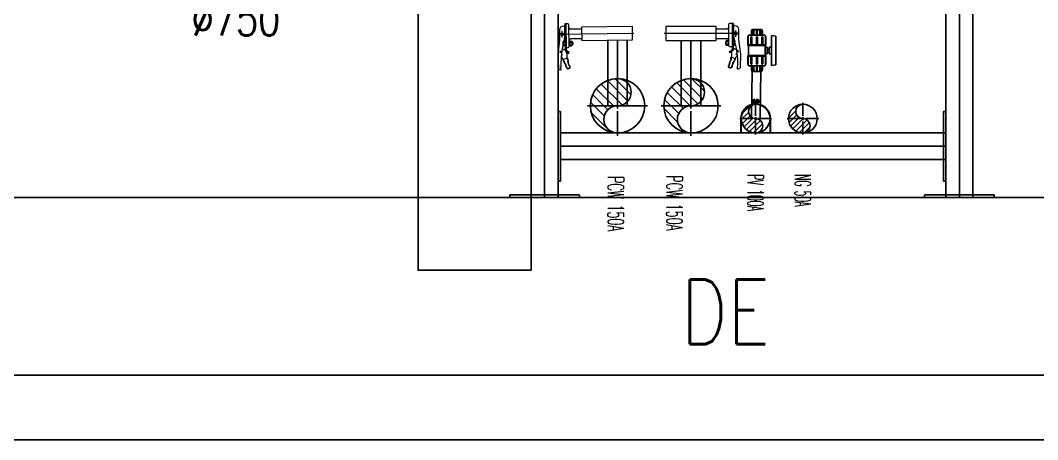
# Model space of a CAD drawing. Extents: x -18489 to 195597, y -1599 to 112111.
# Drawn here: x 15259.5 to 15574.1, y 26245.8 to 26375.7 of the extents above; entities that cross this region are included whole.
import ezdxf
from ezdxf.enums import TextEntityAlignment as Align
from ezdxf.xclip import XClip

# ---------------------------------------------------------------- set-up
doc = ezdxf.new("R2010")
doc.units = 0
doc.header["$LTSCALE"] = 100
doc.header["$XCLIPFRAME"] = 2
doc.linetypes.add('188K-SM-07-F10-MECH-CR PIPE-Y2257103$0$CENTER', pattern=[2, 1.25, -0.25, 0.25, -0.25])
doc.linetypes.add('188K-SM-07-F10-MECH-CR PIPE-Y2257103$0$X-S-FAB_SL ALL$0$HIDDEN', pattern=[0.4, 0.3, -0.1])
for name, color, linetype in [('188K-SM-07-F10-MECH-CR PIPE-Y2257103$0$0-BG', 6, 'Continuous'), ('188K-SM-07-F10-MECH-CR PIPE-Y2257103$0$0-CF-AAS-SEX', 3, 'Continuous'), ('188K-SM-07-F10-MECH-CR PIPE-Y2257103$0$0-Y-PCW', 140, 'Continuous'), ('188K-SM-07-F10-MECH-CR PIPE-Y2257103$0$18P6-SM-08-FNN-120-A(X)-20211124$0$0-L191043-PCWR-20.7-P', 6, 'Continuous'), ('188K-SM-07-F10-MECH-CR PIPE-Y2257103$0$AP6A-SM-08-FNN-300-A(18)-BAY$0$0-PV', 5, 'Continuous'), ('188K-SM-07-F10-MECH-CR PIPE-Y2257103$0$H-TXT', 7, 'Continuous'), ('188K-SM-07-F10-MECH-CR PIPE-Y2257103$0$SH-LINE-130', 2, 'Continuous'), ('188K-SM-07-F10-MECH-CR PIPE-Y2257103$0$UPW_PVDF', 7, 'Continuous'), ('188K-SM-07-F10-MECH-CR PIPE-Y2257103$0$X-S-FAB_SL ALL$0$ASP_1', 1, 'Continuous'), ('188K-SM-07-F10-MECH-CR PIPE-Y2257103$0$X-S-FAB_SL ALL$0$BEAM-S', 2, 'Continuous'), ('188K-SM-07-F10-MECH-CR PIPE-Y2257103$0$X-S-FAB_SL ALL$0$HID', 5, '188K-SM-07-F10-MECH-CR PIPE-Y2257103$0$X-S-FAB_SL ALL$0$HIDDEN')]:
    doc.layers.add(name, color=color, linetype=linetype)
doc.layers.add('188K-SM-07-F10-MECH-CR PIPE-Y2257103$0$PCW', color=3, linetype='Continuous', lineweight=5, true_color=0x00ff00)
doc.styles.add('188K-SM-07-F10-MECH-CR PIPE-Y2257103$0$AA-TXT', font='romans.shx', dxfattribs={"bigfont": 'chineset.shx'})
doc.styles.add('188K-SM-07-F10-MECH-CR PIPE-Y2257103$0$AP6A-SM-08-FNN-300-A(18)-BAY$0$15P6-SM-08-FNN-100-A(D)-UIS-TCM$0$aa-txt', font='simplex.shx', dxfattribs={"width": 0.8, "bigfont": 'CHINA.shx'})
doc.styles.add('188K-SM-07-F10-MECH-CR PIPE-Y2257103$0$AP6A-SM-08-FNN-300-A(18)-BAY$0$15P6-SM-08-FNN-100-A(D)-UIS-TCM$0$SM-08-FNN-300-0_WWT(8)$0$SIMPLEX', font='SIMPLEX.shx', dxfattribs={"width": 0.7})
doc.styles.add('188K-SM-07-F10-MECH-CR PIPE-Y2257103$0$T0', font='simplex.shx', dxfattribs={"width": 0.8, "bigfont": 'chineset.shx'})

# ---------------------------------------------------------------- blocks, each defined once
blk = doc.blocks.new('*U1953')
at = {"color": 241}
blk.add_lwpolyline([(17.5, 50), (-17.5, 50), (-17.5, 337.5), (17.5, 337.5)], close=True, dxfattribs=at)
blk = doc.blocks.new('188K-SM-07-F10-MECH-CR PIPE-Y2257103$0$X-S-FAB_SL ALL')
at = {"layer": '188K-SM-07-F10-MECH-CR PIPE-Y2257103$0$X-S-FAB_SL ALL$0$ASP_1'}
for p, q in [((6596.479, -73068.977), (12198.979, -73068.977)), ((6596.479, -73088.977), (12223.979, -73088.977))]:
    blk.add_line(p, q, dxfattribs=at)
at = {"layer": '188K-SM-07-F10-MECH-CR PIPE-Y2257103$0$X-S-FAB_SL ALL$0$HID'}
blk.add_line((-2628.521, -73013.977), (19076.479, -73013.977), dxfattribs=at)
at = {"layer": '188K-SM-07-F10-MECH-CR PIPE-Y2257103$0$X-S-FAB_SL ALL$0$BEAM-S'}
blk.add_blockref('*U1953', (10926.479, -73086.477), dxfattribs=at)
blk = doc.blocks.new('188K-SM-07-F10-MECH-CR PIPE-Y2257103$0$A$Cb8898ec5')
at = {"linetype": '188K-SM-07-F10-MECH-CR PIPE-Y2257103$0$CENTER'}
blk.add_line((-2.76, 16.16), (4, 16.16), dxfattribs=at)
at = {"linetype": 'ByBlock'}
for p, q in [((-2.52, 16.84), (-1.66, 16.84)), ((-2.52, 15.48), (-1.66, 15.48)), ((-1.38, 18.23), (-1.38, 13.74)), ((-1.38, 18.23), (-0.97, 18.23)), ((-1.38, 17.54), (-1.38, 14.78)), ((-0.97, 18.23), (-0.97, 13.37)), ((0.97, 18.23), (0.97, 13.37)), ((0.97, 18.23), (1.38, 18.23)), ((1.38, 18.23), (1.38, 13.74)), ((1.66, 14.78), (1.66, 17.54)), ((1.66, 17.17), (1.66, 15.14)), ((2.55, 17.51), (1.86, 17.51)), ((1.86, 16.84), (2.55, 16.84)), ((1.86, 15.48), (2.55, 15.48)), ((1.86, 14.8), (2.55, 14.8)), ((2.76, 15.14), (2.76, 17.17)), ((-13.81, 0), (-13.81, -13.4)), ((-13.4, 0), (-13.4, -13.4)), ((13.4, 0), (13.4, -13.4)), ((13.81, 0), (13.81, -13.4))]:
    blk.add_line(p, q, dxfattribs=at)
blk.add_lwpolyline([(-2.62, 17.33), (-2.52, 17.51), (-1.66, 17.51), (-1.66, 14.8), (-2.52, 14.8), (-2.62, 14.99)], close=True, dxfattribs=at)
for points in [[(-1.38, 14.78), (-1.66, 14.78), (-1.66, 17.54), (-1.38, 17.54)], [(1.38, 16.85), (-1.38, 16.85)], [(-1.38, 15.47), (1.38, 15.47)], [(1.66, 14.78), (1.38, 14.78), (1.38, 17.54), (1.66, 17.54)], [(2.76, 15.47), (3.66, 15.47), (3.66, 16.85), (2.76, 16.85)]]:
    blk.add_lwpolyline(points, dxfattribs=at)
blk.add_circle((0, 0, 0), 13.4)
blk.add_circle((0, 0), 13.4, dxfattribs=at)
for centre, radius, start, end in [((0, 0), 13.81, 95.73055, 180), ((-2.02, 17.17), 0.599, 145.61575, 214.38425), ((-0.38, 16.16), 2.24, 162.41205, 197.58795), ((-2.02, 15.14), 0.599, 145.61575, 214.38425), ((0, 0), 13.81, 0, 84.26945), ((2.04, 17.17), 0.38, 117.12411, 242.87589), ((2.87, 16.16), 1.21, 146.00782, 213.99218), ((2.04, 15.14), 0.38, 117.12411, 242.87589), ((2.38, 17.17), 0.38, 297.12411, 62.87589), ((1.55, 16.16), 1.21, 326.00782, 33.99218), ((2.38, 15.14), 0.38, 297.12411, 62.87589), ((2.61, 16.16), 1.25, 326.60151, 33.39849)]:
    blk.add_arc(centre, radius, start, end, dxfattribs=at)
blk = doc.blocks.new('188K-SM-07-F10-MECH-CR PIPE-Y2257103$0$PCW-150Ax50A-L20-l_dwg_BFV-toyo-50A-f-3997985-SEC-F21')
at = {"layer": '188K-SM-07-F10-MECH-CR PIPE-Y2257103$0$PCW'}
for p, q in [((176568.5, 9726.3), (176569.5, 9726.3)), ((176572.5, 9736.1), (176572.5, 9655.1)), ((176582.5, 9666.1), (176582.5, 9733.1)), ((176568.5, 9710.6), (176569.5, 9710.6)), ((176568.5, 9697.6), (176569.5, 9697.6)), ((176622.5, 9719.1), (176587.5, 9719.1)), ((176564, 9675.2), (176562.3, 9667.3)), ((176564, 9669.7), (176564, 9680.2)), ((176565, 9682), (176569.5, 9682)), ((176565, 9678.5), (176569.5, 9678.5)), ((176565, 9671.5), (176569.5, 9671.5)), ((176569.5, 9668), (176565, 9668)), ((176572.5, 9663.1), (176579.5, 9663.1)), ((176585.5, 9682.5), (176590.3, 9682.5)), ((176585.5, 9678.7), (176590.3, 9678.7)), ((176585.5, 9671.2), (176590.3, 9671.2)), ((176585.5, 9667.5), (176590.3, 9667.5)), ((176622.5, 9689.1), (176587.5, 9689.1)), ((176591.3, 9669.3), (176591.3, 9680.6)), ((176591.3, 9679), (176592.5, 9679)), ((176547.2, 9639.8), (176547.8, 9600.6)), ((176559.8, 9654.8), (176564.8, 9656.7)), ((176562.6, 9626.1), (176575.6, 9631)), ((176574, 9647), (176573.3, 9649.7)), ((176572.4, 9603.2), (176572.7, 9600.6)), ((176573.8, 9601), (176573.5, 9603.6)), ((176579, 9598.4), (176581.2, 9599.1)), ((176579.4, 9597.3), (176581.6, 9598))]:
    blk.add_line(p, q, dxfattribs=at)
at = {"layer": '188K-SM-07-F10-MECH-CR PIPE-Y2257103$0$PCW', "color": 1, "true_color": 0xff0000}
blk.add_line((176561.3, 9694.1), (176561.3, 9714.1), dxfattribs=at)
at = {"layer": '188K-SM-07-F10-MECH-CR PIPE-Y2257103$0$PCW', "flags": 128}
for points in [[(176565.1, 9729.4), (176568.5, 9729.4), (176568.5, 9695.7), (176565.5, 9682)], [(176579.5, 9736.1), (176572.5, 9736.1), (176569.5, 9736.1), (176569.5, 9655.1)], [(176552.7, 9717), (176552.7, 9685.4), (176547.2, 9640.2)], [(176582.5, 9682.5), (176584.5, 9682.5), (176584.5, 9667.5), (176582.5, 9667.5)], [(176591.3, 9671), (176592.5, 9671), (176592.5, 9679), (176593.5, 9678), (176593.5, 9672), (176592.5, 9671)], [(176557.9, 9641.4), (176560.9, 9640.2), (176560.5, 9639.1), (176557.7, 9640.2)], [(176571.4, 9651.2), (176580.1, 9644.4), (176582, 9646.7), (176573.3, 9653.5)], [(176554.3, 9594.1), (176556.3, 9594.1), (176555.8, 9602.8)], [(176580.6, 9607.7), (176579.6, 9611.9), (176577.7, 9618.8)], [(176581.7, 9608.1), (176580.7, 9612.2), (176578.9, 9619.1)]]:
    blk.add_lwpolyline(points, dxfattribs=at)
for points in [[(176777.5, 9682.6), (176622.5, 9682.6), (176622.5, 9725.6), (176777.5, 9725.6)], [(176562.4, 9706.1), (176563.6, 9704.1), (176562.4, 9702.1), (176560.1, 9702.1), (176559, 9704.1), (176560.1, 9706.1)]]:
    blk.add_lwpolyline(points, close=True, dxfattribs=at)
at = {"layer": '188K-SM-07-F10-MECH-CR PIPE-Y2257103$0$PCW', "color": 1, "true_color": 0xff0000, "flags": 128}
blk.add_lwpolyline([(176551.3, 9704.1), (176617.5, 9704.1), (176782.5, 9704.1)], dxfattribs=at)
at = {"layer": '188K-SM-07-F10-MECH-CR PIPE-Y2257103$0$PCW'}
for centre, radius in [((176561.3, 9704.1), 4), ((176561.3, 9704.1), 2), ((176555.4, 9649.4), 2.06), ((176555.4, 9649.4), 1.41)]:
    blk.add_circle(centre, radius, dxfattribs=at)
for centre, radius, start, end in [((176565.1, 9717), 12.4, 90, 180), ((176579.5, 9733.1), 3, 0, 90), ((176587.5, 9724.1), 5, 180, 270), ((176836.8, 9607.2), 281, 167.6464, 180.9142), ((176566, 9680.2), 2.03, 120.5102, 239.4898), ((176570.6, 9675), 6.62, 148.1092, 211.8908), ((176566, 9669.7), 2.03, 120.5102, 239.4898), ((176579.5, 9666.1), 3, 270, 0), ((176587.5, 9684.1), 5, 90, 180), ((176586.8, 9680.6), 2.26, 123.8875, 236.1125), ((176592, 9675), 7.54, 150.1583, 209.8417), ((176586.8, 9669.3), 2.26, 123.8875, 236.1125), ((176589, 9680.6), 2.26, 303.8875, 56.1125), ((176583.8, 9675), 7.54, 330.1583, 29.8417), ((176589, 9669.3), 2.26, 303.8875, 56.1125), ((176550.6, 9639.8), 3.44, 173.0887, 180.5618), ((176462.7, 9566.5), 116.9, 18.505, 36.0403), ((176566.8, 9651.2), 5.84, 62.8396, 110), ((176574.5, 9655.1), 5, 180, 232), ((176574.5, 9655.1), 2, 180, 232), ((176568.4, 9645.5), 5.84, 359.3167, 15), ((176667.7, 9644.3), 93.5, 179.3168, 195.8177), ((176575.8, 9630.4), 0.584, 8.5726, 110.5352), ((176667.7, 9644.3), 92.3, 188.5726, 195.8177), ((176554.3, 9600.7), 6.53, 180.5613, 270), ((176562.8, 9625.6), 0.584, 110.5352, 210.537), ((176462.7, 9566.5), 115.7, 18.505, 30.537), ((176577.7, 9602.3), 5.26, 198.5051, 288.5045), ((176577.7, 9602.3), 4.09, 198.5051, 288.5045), ((176607.7, 9618.7), 29.2, 202.0741, 211.4646), ((176580.3, 9601.9), 2.92, 288.5053, 31.4646), ((176580.3, 9601.9), 4.09, 288.5053, 31.4646), ((176607.7, 9618.7), 28, 202.0741, 211.4646)]:
    blk.add_arc(centre, radius, start, end, dxfattribs=at)
blk = doc.blocks.new('188K-SM-07-F10-MECH-CR PIPE-Y2257103$0$AP6A-SM-08-FNN-300-A(18)-BAY$0$25A-BV')
for p, q in [((-26334.64, 1174.4, 0), (-26334.43, 1175.84, 0)), ((-26325.36, 1174.4, 0), (-26334.56, 1174.4, 0)), ((-26325.65, 1175.84, 0), (-26334.43, 1175.84, 0)), ((-26331.03, 1174.4, 0), (-26331.03, 1173.74, 0)), ((-26329.05, 1173.74, 0), (-26331.03, 1173.74, 0)), ((-26330.49, 1173.15, 0), (-26330.49, 1173.74, 0)), ((-26329.59, 1173.15, 0), (-26329.59, 1173.74, 0)), ((-26329.05, 1174.4, 0), (-26329.05, 1173.74, 0)), ((-26325.44, 1174.4, 0), (-26325.65, 1175.84, 0)), ((-26336.51, 1168.44, 0), (-26336.51, 1171.4, 0)), ((-26336.39, 1171.25, 0), (-26336.51, 1171.25, 0)), ((-26336.39, 1171.25, 0), (-26336.51, 1171.25, 0)), ((-26334.79, 1171.52, 0), (-26336.39, 1171.52, 0)), ((-26336.39, 1171.42, 0), (-26336.39, 1168.41, 0)), ((-26336.39, 1171.42, 0), (-26336.39, 1168.41, 0)), ((-26334.79, 1171.62, 0), (-26336.15, 1171.62, 0)), ((-26334.79, 1171.05, 0), (-26336.15, 1171.05, 0)), ((-26334.79, 1170.85, 0), (-26336.15, 1170.85, 0)), ((-26334.79, 1167.45, 0), (-26334.79, 1172.39, 0)), ((-26331.83, 1172.59, 0), (-26334.59, 1172.59, 0)), ((-26331.58, 1172.74, 0), (-26334.13, 1172.74, 0)), ((-26331.83, 1171.73, 0), (-26334.13, 1171.73, 0)), ((-26331.83, 1171.43, 0), (-26334.13, 1171.43, 0)), ((-26331.83, 1167.1, 0), (-26331.83, 1172.74, 0)), ((-26331.58, 1167.1, 0), (-26331.58, 1172.74, 0)), ((-26328.5, 1172.49, 0), (-26331.58, 1172.49, 0)), ((-26329.05, 1173.15, 0), (-26331.03, 1173.15, 0)), ((-26331.03, 1172.49, 0), (-26331.03, 1173.15, 0)), ((-26329.05, 1172.49, 0), (-26329.05, 1173.15, 0)), ((-26328.5, 1167.1, 0), (-26328.5, 1172.74, 0)), ((-26328.5, 1172.74, 0), (-26325.95, 1172.74, 0)), ((-26328.25, 1167.1, 0), (-26328.25, 1172.74, 0)), ((-26328.25, 1172.59, 0), (-26325.49, 1172.59, 0)), ((-26328.25, 1171.73, 0), (-26325.95, 1171.73, 0)), ((-26328.25, 1171.43, 0), (-26325.95, 1171.43, 0)), ((-26325.29, 1167.45, 0), (-26325.29, 1172.39, 0)), ((-26325.29, 1171.62, 0), (-26323.93, 1171.62, 0)), ((-26325.29, 1171.52, 0), (-26323.69, 1171.52, 0)), ((-26325.29, 1171.05, 0), (-26323.93, 1171.05, 0)), ((-26325.29, 1170.85, 0), (-26323.93, 1170.85, 0)), ((-26323.57, 1168.44, 0), (-26323.57, 1171.4, 0)), ((-26336.39, 1168.58, 0), (-26336.51, 1168.58, 0)), ((-26336.39, 1168.58, 0), (-26336.51, 1168.58, 0)), ((-26334.79, 1168.32, 0), (-26336.39, 1168.32, 0)), ((-26334.79, 1170.02, 0), (-26336.15, 1170.02, 0)), ((-26334.79, 1169.82, 0), (-26336.15, 1169.82, 0)), ((-26334.79, 1168.22, 0), (-26336.15, 1168.22, 0)), ((-26334.71, 1168.99, 0), (-26336.07, 1168.99, 0)), ((-26334.71, 1168.79, 0), (-26336.07, 1168.79, 0)), ((-26331.83, 1170.07, 0), (-26334.13, 1170.07, 0)), ((-26331.83, 1169.77, 0), (-26334.13, 1169.77, 0)), ((-26331.83, 1168.4, 0), (-26334.13, 1168.4, 0)), ((-26331.83, 1168.1, 0), (-26334.13, 1168.1, 0)), ((-26328.25, 1170.07, 0), (-26325.95, 1170.07, 0)), ((-26328.25, 1169.77, 0), (-26325.95, 1169.77, 0)), ((-26328.25, 1168.4, 0), (-26325.95, 1168.4, 0)), ((-26328.25, 1168.1, 0), (-26325.95, 1168.1, 0)), ((-26325.29, 1170.02, 0), (-26323.93, 1170.02, 0)), ((-26325.29, 1169.82, 0), (-26323.93, 1169.82, 0)), ((-26325.29, 1168.99, 0), (-26323.93, 1168.99, 0)), ((-26325.29, 1168.79, 0), (-26323.93, 1168.79, 0)), ((-26325.29, 1168.32, 0), (-26323.69, 1168.32, 0)), ((-26325.29, 1168.22, 0), (-26323.93, 1168.22, 0)), ((-26331.83, 1167.25, 0), (-26334.59, 1167.25, 0)), ((-26331.58, 1167.1, 0), (-26334.13, 1167.1, 0)), ((-26328.5, 1167.35, 0), (-26331.58, 1167.35, 0)), ((-26328.5, 1167.1, 0), (-26325.95, 1167.1, 0)), ((-26328.25, 1167.25, 0), (-26325.49, 1167.25, 0))]:
    blk.add_line(p, q)
for centre, radius, start, end in [((-26336.39, 1171.4, 0), 0.12, 90, 180), ((-26336.15, 1171.52, 0), 0.1, 90, 180), ((-26336.15, 1170.95, 0), 0.1, 90, 270), ((-26334.59, 1172.39, 0), 0.2, 90, 180), ((-26334.13, 1172.59, 0), 0.15, 90, 180), ((-26334.13, 1171.58, 0), 0.15, 90, 270), ((-26325.95, 1172.59, 0), 0.15, 0, 90), ((-26325.95, 1171.58, 0), 0.15, 270, 90), ((-26325.49, 1172.39, 0), 0.2, 0, 90), ((-26323.93, 1171.52, 0), 0.1, 0, 90), ((-26323.93, 1170.95, 0), 0.1, 270, 90), ((-26323.69, 1171.4, 0), 0.12, 0, 90), ((-26336.39, 1168.44, 0), 0.12, 180, 270), ((-26336.15, 1169.92, 0), 0.1, 90, 270), ((-26336.15, 1168.32, 0), 0.1, 180, 270), ((-26336.07, 1168.89, 0), 0.1, 90, 270), ((-26334.59, 1167.45, 0), 0.2, 180, 270), ((-26334.13, 1169.92, 0), 0.15, 90, 270), ((-26334.13, 1168.25, 0), 0.15, 90, 270), ((-26325.95, 1169.92, 0), 0.15, 270, 90), ((-26325.95, 1168.25, 0), 0.15, 270, 90), ((-26325.49, 1167.45, 0), 0.2, 270, 0), ((-26323.93, 1169.92, 0), 0.1, 270, 90), ((-26323.93, 1168.89, 0), 0.1, 270, 90), ((-26323.93, 1168.32, 0), 0.1, 270, 0), ((-26323.69, 1168.44, 0), 0.12, 270, 0), ((-26334.13, 1167.25, 0), 0.15, 180, 270), ((-26325.95, 1167.25, 0), 0.15, 270, 0)]:
    blk.add_arc(centre, radius, start, end)
blk = doc.blocks.new('*U669')
h = blk.add_hatch()
h.set_pattern_fill('ANSI31', color=1, scale=16.83, style=0)
h.set_pattern_definition([(45, (0, 0), (-1.48758, 1.48758), [])])
h.paths.add_polyline_path([(0, 8.41, 0.414214), (-8.41, 0, 0.414214), (0, -8.41, 1), (0, 0, -1)])
at = {"color": 1}
for p, q in [((0, 1.68), (0, 9.26)), ((-1.68, 0), (-9.26, 0)), ((-0.84, 0), (0.84, 0)), ((0, -0.84), (0, 0.84)), ((1.68, 0), (9.26, 0)), ((0, -1.68), (0, -9.26))]:
    blk.add_line(p, q, dxfattribs=at)
blk.add_circle((0, 0), 8.41)
for centre, start, end in [((0, 4.21), 90, 270), ((0, -4.21), 270, 90)]:
    blk.add_arc(centre, 4.21, start, end, dxfattribs=at)
at = {"style": '188K-SM-07-F10-MECH-CR PIPE-Y2257103$0$AP6A-SM-08-FNN-300-A(18)-BAY$0$15P6-SM-08-FNN-100-A(D)-UIS-TCM$0$aa-txt', "width": 0.8, "flags": 1}
blk.add_attdef('高度(cm)', (0.02, 0.14), '', height=0.2, dxfattribs=at)
blk = doc.blocks.new('*U625')
h = blk.add_hatch()
h.set_pattern_fill('ANSI31', color=1, scale=8.89, style=0)
h.set_pattern_definition([(45, (0, 0), (-0.78577, 0.78577), [])])
h.paths.add_polyline_path([(0, 4.45, 0.414214), (-4.45, 0, 0.414214), (0, -4.45, 1), (0, 0, -1)])
at = {"color": 1}
for p, q in [((0, 0.89), (0, 4.89)), ((-0.89, 0), (-4.89, 0)), ((-0.44, 0), (0.44, 0)), ((0, -0.44), (0, 0.44)), ((0.89, 0), (4.89, 0)), ((0, -0.89), (0, -4.89))]:
    blk.add_line(p, q, dxfattribs=at)
blk.add_circle((0, 0), 4.45)
for centre, start, end in [((0, 2.22), 90, 270), ((0, -2.22), 270, 90)]:
    blk.add_arc(centre, 2.22, start, end, dxfattribs=at)
at = {"style": '188K-SM-07-F10-MECH-CR PIPE-Y2257103$0$AP6A-SM-08-FNN-300-A(18)-BAY$0$15P6-SM-08-FNN-100-A(D)-UIS-TCM$0$aa-txt', "width": 0.8, "flags": 1}
blk.add_attdef('高度(cm)', (0.02, 0.14), '', height=0.2, dxfattribs=at)
blk = doc.blocks.new('188K-SM-07-F10-MECH-CR PIPE-Y2257103$0$DE')
at = {"layer": '188K-SM-07-F10-MECH-CR PIPE-Y2257103$0$0-Y-PCW'}
blk.add_line((15552.65, -72985.56), (15552.65, -72965.33), dxfattribs=at)
at = {"layer": '188K-SM-07-F10-MECH-CR PIPE-Y2257103$0$0-Y-PCW', "flags": 128}
blk.add_lwpolyline([(15549.64, -72965.33), (15549.64, -72985.56), (15555.67, -72985.56), (15555.67, -72965.33)], dxfattribs=at)
at = {"layer": '188K-SM-07-F10-MECH-CR PIPE-Y2257103$0$18P6-SM-08-FNN-120-A(X)-20211124$0$0-L191043-PCWR-20.7-P'}
blk.add_line((15575.37, -72985.56), (15575.37, -72965.33), dxfattribs=at)
at = {"layer": '188K-SM-07-F10-MECH-CR PIPE-Y2257103$0$18P6-SM-08-FNN-120-A(X)-20211124$0$0-L191043-PCWR-20.7-P', "flags": 128}
blk.add_lwpolyline([(15572.36, -72965.33), (15572.36, -72985.56), (15578.39, -72985.56), (15578.39, -72965.33)], dxfattribs=at)
at = {"layer": '188K-SM-07-F10-MECH-CR PIPE-Y2257103$0$AP6A-SM-08-FNN-300-A(18)-BAY$0$0-PV'}
for p, q in [((15594.29, -72974.52), (15594.07, -72989.51)), ((15596.99, -72974.56), (15596.77, -72989.55))]:
    blk.add_line(p, q, dxfattribs=at)
at = {"layer": '188K-SM-07-F10-MECH-CR PIPE-Y2257103$0$SH-LINE-130', "ltscale": 0.1}
for points in [[(15525.98, -73013.98), (15525.98, -72789.78), (15530.11, -72789.78), (15530.11, -73013.98)], [(15534.24, -73013.98), (15534.24, -72789.78), (15530.11, -72789.78), (15530.11, -73013.98)], [(15654.24, -73013.98), (15654.24, -72789.78), (15658.37, -72789.78), (15658.37, -73013.98)], [(15662.5, -73013.98), (15662.5, -72789.78), (15658.37, -72789.78), (15658.37, -73013.98)], [(15535.04, -72987.36), (15535.04, -73008.86), (15534.24, -73008.86), (15534.24, -72987.36)], [(15654.24, -72987.36), (15654.24, -73008.86), (15653.44, -73008.86), (15653.44, -72987.36)], [(15654.24, -72993.98), (15535.04, -72993.98), (15535.04, -72998.11), (15654.24, -72998.11)], [(15654.24, -73002.24), (15535.04, -73002.24), (15535.04, -72998.11), (15654.24, -72998.11)], [(15540.86, -73013.98), (15519.36, -73013.98), (15519.36, -73013.18), (15540.86, -73013.18)], [(15669.12, -73013.98), (15647.62, -73013.98), (15647.62, -73013.18), (15669.12, -73013.18)]]:
    blk.add_lwpolyline(points, close=True, dxfattribs=at)
at = {"layer": '188K-SM-07-F10-MECH-CR PIPE-Y2257103$0$0-Y-PCW', "xscale": -1, "rotation": 180}
blk.add_blockref('*U669', (15552.65, -72985.56), dxfattribs=at)
at = {"layer": '188K-SM-07-F10-MECH-CR PIPE-Y2257103$0$18P6-SM-08-FNN-120-A(X)-20211124$0$0-L191043-PCWR-20.7-P', "xscale": 0.09999999999999998, "yscale": 0.09999999999999998, "zscale": 0.09999999999999998, "rotation": 0.8139830700452169}
blk.add_blockref('188K-SM-07-F10-MECH-CR PIPE-Y2257103$0$PCW-150Ax50A-L20-l_dwg_BFV-toyo-50A-f-3997985-SEC-F21', (-2105.02, -74184.52), dxfattribs=at)
at = {"layer": '188K-SM-07-F10-MECH-CR PIPE-Y2257103$0$18P6-SM-08-FNN-120-A(X)-20211124$0$0-L191043-PCWR-20.7-P', "xscale": -0.1, "yscale": 0.1, "zscale": 0.1}
blk.add_blockref('188K-SM-07-F10-MECH-CR PIPE-Y2257103$0$PCW-150Ax50A-L20-l_dwg_BFV-toyo-50A-f-3997985-SEC-F21', (33245.37, -73933.6), dxfattribs=at)
at = {"layer": '188K-SM-07-F10-MECH-CR PIPE-Y2257103$0$18P6-SM-08-FNN-120-A(X)-20211124$0$0-L191043-PCWR-20.7-P', "xscale": -1, "rotation": 180}
blk.add_blockref('*U669', (15575.37, -72985.56), dxfattribs=at)
at = {"layer": '188K-SM-07-F10-MECH-CR PIPE-Y2257103$0$AP6A-SM-08-FNN-300-A(18)-BAY$0$0-PV', "rotation": 270}
blk.add_blockref('188K-SM-07-F10-MECH-CR PIPE-Y2257103$0$AP6A-SM-08-FNN-300-A(18)-BAY$0$25A-BV', (14425.82, -99298.47, 0), dxfattribs=at)
at = {"layer": '188K-SM-07-F10-MECH-CR PIPE-Y2257103$0$AP6A-SM-08-FNN-300-A(18)-BAY$0$0-PV', "xscale": 0.3317164179103469, "yscale": 0.3317164179103469, "zscale": 0.3317164179103469}
blk.add_blockref('188K-SM-07-F10-MECH-CR PIPE-Y2257103$0$A$Cb8898ec5', (15595.37, -72989.53), dxfattribs=at)
at = {"layer": '188K-SM-07-F10-MECH-CR PIPE-Y2257103$0$AP6A-SM-08-FNN-300-A(18)-BAY$0$0-PV'}
for p in [(15595.37, -72989.53), (15609.98, -72989.53)]:
    blk.add_blockref('*U625', p, dxfattribs=at)
at = {"layer": '188K-SM-07-F10-MECH-CR PIPE-Y2257103$0$H-TXT', "color": 7, "style": '188K-SM-07-F10-MECH-CR PIPE-Y2257103$0$AP6A-SM-08-FNN-300-A(18)-BAY$0$15P6-SM-08-FNN-100-A(D)-UIS-TCM$0$SM-08-FNN-300-0_WWT(8)$0$SIMPLEX', "text_generation_flag": 6}
for s, width, p in [('PCW 150A', 0.5, (15552.12, -73007.38, 0)), ('PCW 150A', 0.5, (15570.25, -73007.13, 0)), ('PV 100A', 0.4, (15595.33, -73006.82, 0)), ('NG 50A', 0.4, (15609.95, -73006.82, 0))]:
    blk.add_text(s, height=5, rotation=90, dxfattribs=dict(at, width=width)).set_placement(p, align=Align.MIDDLE_LEFT)
at = {"layer": '188K-SM-07-F10-MECH-CR PIPE-Y2257103$0$UPW_PVDF', "style": '188K-SM-07-F10-MECH-CR PIPE-Y2257103$0$AA-TXT', "width": 0.8}
blk.add_text('DE', height=20, dxfattribs=at).set_placement((15572.28, -73049.38), align=Align.MIDDLE_LEFT)
blk = doc.blocks.new('188K-SM-07-F10-MECH-CR PIPE-Y2257103')
blk.add_line((23502.5, 26320.786), (1845, 26320.786))
ref = blk.add_blockref('188K-SM-07-F10-MECH-CR PIPE-Y2257103$0$X-S-FAB_SL ALL', (4473.521, 99334.763))
XClip(ref).set_block_clipping_path([(-7553.4648570136, -75341.9369645483), (24026.2025623869, -67725.7696244382)])
at = {"layer": '188K-SM-07-F10-MECH-CR PIPE-Y2257103$0$0-BG'}
blk.add_blockref('188K-SM-07-F10-MECH-CR PIPE-Y2257103$0$DE', (-108.48, 99334.763), dxfattribs=at)
at = {"layer": '188K-SM-07-F10-MECH-CR PIPE-Y2257103$0$0-CF-AAS-SEX', "style": '188K-SM-07-F10-MECH-CR PIPE-Y2257103$0$T0', "width": 0.8}
blk.add_text('%%C750', height=10, dxfattribs=at).set_placement((15312.431, 26375.963), align=Align.MIDDLE_LEFT)

msp = doc.modelspace()

# ---------------------------------------------------------------- block references
msp.add_blockref('188K-SM-07-F10-MECH-CR PIPE-Y2257103', (0, 0))

doc.saveas('drawing.dxf')
